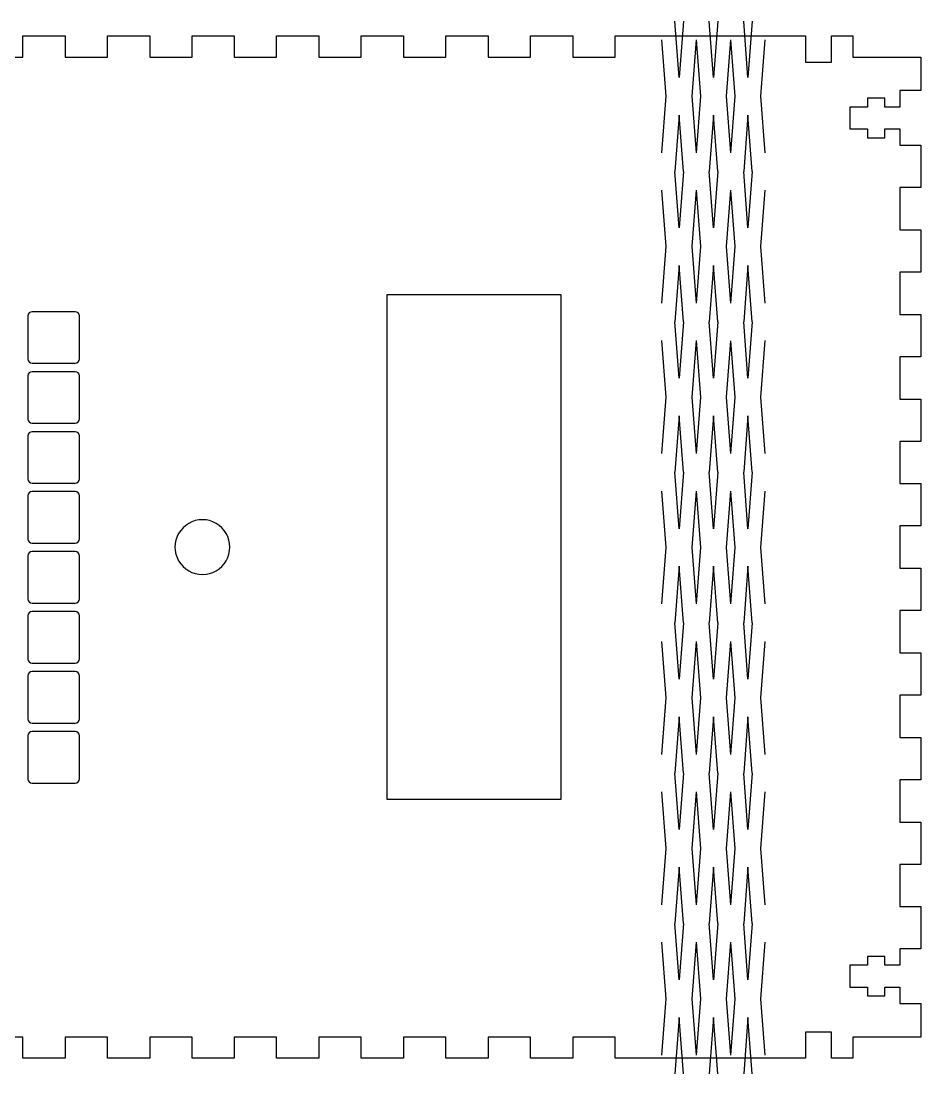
# Model space of a CAD drawing. Extents: x 38 to 561, y 42 to 369.
# Drawn here: x 433.5 to 561.1, y 42.4 to 191.8 of the extents above; entities that cross this region are included whole.
import ezdxf

# ---------------------------------------------------------------- set-up
doc = ezdxf.new("R2010")
doc.units = 0
doc.layers.add('Layer_1', color=7, linetype='CONTINUOUS')

msp = doc.modelspace()

# ---------------------------------------------------------------- linework, layer by layer
at = {"layer": 'Layer_1', "color": 7}
for p, q in [((526.809949, 183.795921), (526.199296, 191.786393)), ((527.420603, 191.786393), (526.809949, 183.795921)), ((531.682188, 183.795921), (531.071534, 191.786393)), ((532.292842, 191.786393), (531.682188, 183.795921)), ((536.567405, 183.795921), (535.956751, 191.786393)), ((537.178059, 191.786393), (536.567405, 183.795921)), ((524.977988, 181.119438), (524.367334, 189.122902)), ((528.641911, 181.119438), (529.252565, 189.122902)), ((529.863219, 181.119438), (529.252565, 189.122902)), ((533.51415, 181.119438), (534.124804, 189.122902)), ((534.735443, 181.119438), (534.124789, 189.122902)), ((538.399367, 181.119438), (539.010021, 189.122902)), ((524.367334, 173.115974), (524.977988, 181.119438)), ((529.252565, 173.115974), (528.641911, 181.119438)), ((529.252565, 173.115974), (529.863219, 181.119438)), ((534.124804, 173.115974), (533.51415, 181.119438)), ((534.124789, 173.115974), (534.735443, 181.119438)), ((539.010021, 173.115974), (538.399367, 181.119438)), ((526.809949, 178.455948), (526.199296, 170.452483)), ((527.420603, 170.452483), (526.809949, 178.455948)), ((531.682188, 178.455948), (531.071534, 170.452483)), ((532.292842, 170.452483), (531.682188, 178.455948)), ((536.567405, 178.455948), (535.956751, 170.452483)), ((537.178059, 170.452483), (536.567405, 178.455948)), ((526.809949, 162.449019), (526.199296, 170.452483)), ((527.420603, 170.452483), (526.809949, 162.449019)), ((531.682188, 162.449019), (531.071534, 170.452483)), ((532.292842, 170.452483), (531.682188, 162.449019)), ((536.567405, 162.449019), (535.956751, 170.452483)), ((537.178059, 170.452483), (536.567405, 162.449019)), ((524.977988, 159.785528), (524.367334, 167.788993)), ((528.641911, 159.785528), (529.252565, 167.788993)), ((529.863219, 159.785528), (529.252565, 167.788993)), ((533.51415, 159.785528), (534.124804, 167.788993)), ((534.735458, 159.785528), (534.124804, 167.788993)), ((538.399367, 159.785528), (539.010021, 167.788993)), ((524.367334, 151.782064), (524.977988, 159.785528)), ((529.252565, 151.782064), (528.641911, 159.785528)), ((529.252565, 151.782064), (529.863219, 159.785528)), ((534.124804, 151.782064), (533.51415, 159.785528)), ((534.124804, 151.782064), (534.735458, 159.785528)), ((539.010021, 151.782064), (538.399367, 159.785528)), ((526.809949, 157.122038), (526.199296, 149.118573)), ((527.420603, 149.118573), (526.809949, 157.122038)), ((531.682188, 157.122038), (531.071534, 149.118573)), ((532.292842, 149.118573), (531.682188, 157.122038)), ((536.567405, 157.122038), (535.956751, 149.118573)), ((537.178059, 149.118573), (536.567405, 157.122038)), ((526.809949, 141.115109), (526.199296, 149.118573)), ((527.420603, 149.118573), (526.809949, 141.115109)), ((531.682188, 141.115109), (531.071534, 149.118573)), ((532.292842, 149.118573), (531.682188, 141.115109)), ((536.567405, 141.115109), (535.956751, 149.118573)), ((537.178059, 149.118573), (536.567405, 141.115109)), ((524.977988, 138.451561), (524.367334, 146.455025)), ((528.641911, 138.451561), (529.252565, 146.455025)), ((529.863219, 138.451561), (529.252565, 146.455025)), ((533.51415, 138.451561), (534.124804, 146.442032)), ((534.735458, 138.451561), (534.124804, 146.442032)), ((538.399367, 138.451561), (539.010021, 146.455025)), ((524.367334, 130.448096), (524.977988, 138.451561)), ((529.252565, 130.448096), (528.641911, 138.451561)), ((529.252565, 130.448096), (529.863219, 138.451561)), ((534.124804, 130.448096), (533.51415, 138.451561)), ((534.124804, 130.448096), (534.735458, 138.451561)), ((539.010021, 130.448096), (538.399367, 138.451561)), ((526.809949, 135.78807), (526.199296, 127.784606)), ((527.420603, 127.784606), (526.809949, 135.78807)), ((531.682188, 135.775077), (531.071534, 127.784606)), ((532.292842, 127.784606), (531.682188, 135.775077)), ((536.567405, 135.78807), (535.956751, 127.784606)), ((537.178059, 127.784606), (536.567405, 135.78807)), ((526.809949, 119.781141), (526.199296, 127.784606)), ((527.420603, 127.784606), (526.809949, 119.781141)), ((531.682188, 119.781141), (531.071534, 127.784606)), ((532.292842, 127.784606), (531.682188, 119.781141)), ((536.567405, 119.781141), (535.956751, 127.784606)), ((537.178059, 127.784606), (536.567405, 119.781141)), ((524.977988, 117.117651), (524.367334, 125.108122)), ((528.641911, 117.117651), (529.252565, 125.108122)), ((529.863219, 117.117651), (529.252565, 125.108122)), ((533.51415, 117.104658), (534.124804, 125.108122)), ((534.735458, 117.104658), (534.124804, 125.108122)), ((538.399367, 117.117651), (539.010021, 125.108122)), ((524.367334, 109.114186), (524.977988, 117.117651)), ((529.252565, 109.114186), (528.641911, 117.117651)), ((529.252565, 109.114186), (529.863219, 117.117651)), ((534.124804, 109.114186), (533.51415, 117.104658)), ((534.124804, 109.114186), (534.735458, 117.104658)), ((539.010021, 109.114186), (538.399367, 117.117651)), ((526.809949, 114.441167), (526.199296, 106.437703)), ((527.420603, 106.437703), (526.809949, 114.441167)), ((531.682188, 114.441167), (531.071534, 106.437703)), ((532.292842, 106.437703), (531.682188, 114.441167)), ((536.567405, 114.441167), (535.956751, 106.437703)), ((537.178059, 106.437703), (536.567405, 114.441167)), ((526.809949, 98.447231), (526.199296, 106.437703)), ((527.420603, 106.437703), (526.809949, 98.447231)), ((531.682188, 98.447231), (531.071534, 106.437703)), ((532.292842, 106.437703), (531.682188, 98.447231)), ((536.567405, 98.447231), (535.956751, 106.437703)), ((537.178059, 106.437703), (536.567405, 98.447231)), ((524.977988, 95.770748), (524.367334, 103.774212)), ((528.641911, 95.770748), (529.252565, 103.774212)), ((529.863219, 95.770748), (529.252565, 103.774212)), ((533.51415, 95.770748), (534.124804, 103.774212)), ((534.735458, 95.770748), (534.124804, 103.774212)), ((538.399367, 95.770748), (539.010021, 103.774212)), ((524.367334, 87.767284), (524.977988, 95.770748)), ((529.252565, 87.767284), (528.641911, 95.770748)), ((529.252565, 87.767284), (529.863219, 95.770748)), ((534.124804, 87.767284), (533.51415, 95.770748)), ((534.124804, 87.767284), (534.735458, 95.770748)), ((539.010021, 87.767284), (538.399367, 95.770748)), ((526.809949, 93.107257), (526.199296, 85.103793)), ((527.420603, 85.103793), (526.809949, 93.107257)), ((531.682188, 93.107257), (531.071534, 85.103793)), ((532.292842, 85.103793), (531.682188, 93.107257)), ((536.567405, 93.107257), (535.956751, 85.103793)), ((537.178059, 85.103793), (536.567405, 93.107257)), ((526.809949, 77.100329), (526.199296, 85.103793)), ((527.420603, 85.103793), (526.809949, 77.100329)), ((531.682188, 77.100329), (531.071534, 85.103793)), ((532.292842, 85.103793), (531.682188, 77.100329)), ((536.567405, 77.100329), (535.956751, 85.103793)), ((537.178059, 85.103793), (536.567405, 77.100329)), ((524.977988, 74.436838), (524.367334, 82.440302)), ((528.641911, 74.436838), (529.252565, 82.440302)), ((529.863219, 74.436838), (529.252565, 82.440302)), ((533.51415, 74.436838), (534.124804, 82.440302)), ((534.735458, 74.436838), (534.124804, 82.440302)), ((538.399367, 74.436838), (539.010021, 82.440302)), ((524.367334, 66.433374), (524.977988, 74.436838)), ((529.252565, 66.433374), (528.641911, 74.436838)), ((529.252565, 66.433374), (529.863219, 74.436838)), ((534.124804, 66.433374), (533.51415, 74.436838)), ((534.124804, 66.433374), (534.735458, 74.436838)), ((539.010021, 66.433374), (538.399367, 74.436838)), ((526.809949, 71.773348), (526.199296, 63.769883)), ((527.420603, 63.769883), (526.809949, 71.773348)), ((531.682188, 71.773348), (531.071534, 63.769883)), ((532.292842, 63.769883), (531.682188, 71.773348)), ((536.567405, 71.773348), (535.956751, 63.769883)), ((537.178059, 63.769883), (536.567405, 71.773348)), ((526.809949, 55.766419), (526.199296, 63.769883)), ((527.420603, 63.769883), (526.809949, 55.766419)), ((531.682188, 55.766419), (531.071534, 63.769883)), ((532.292842, 63.769883), (531.682188, 55.766419)), ((536.567405, 55.766419), (535.956751, 63.769883)), ((537.178059, 63.769883), (536.567405, 55.766419)), ((524.977988, 53.102928), (524.367334, 61.106393)), ((528.641911, 53.102928), (529.252565, 61.106393)), ((529.863219, 53.102928), (529.252565, 61.106393)), ((533.51415, 53.102928), (534.124804, 61.106393)), ((534.735458, 53.102928), (534.124804, 61.106393)), ((538.399367, 53.102928), (539.010021, 61.106393)), ((524.367334, 45.099464), (524.977988, 53.102928)), ((529.252565, 45.099464), (528.641911, 53.102928)), ((529.252565, 45.099464), (529.863219, 53.102928)), ((534.124804, 45.099464), (533.51415, 53.102928)), ((534.124804, 45.099464), (534.735458, 53.102928)), ((539.010021, 45.099464), (538.399367, 53.102928)), ((526.809949, 50.426445), (526.199296, 42.435973)), ((527.420603, 42.435973), (526.809949, 50.426445)), ((531.682188, 50.439438), (531.071534, 42.435973)), ((532.292842, 42.435973), (531.682188, 50.439438)), ((536.567405, 50.426445), (535.956751, 42.435973)), ((537.178059, 42.435973), (536.567405, 50.426445))]:
    msp.add_line(p, q, dxfattribs=at)
at = {"layer": 'Layer_1', "color": 1}
for p, q in [((433.730341, 186.667855), (433.730341, 189.667856)), ((433.730341, 189.667856), (439.73035, 189.667856)), ((439.73035, 189.667856), (439.73035, 186.667855)), ((445.730323, 186.667855), (445.730323, 189.667856)), ((445.730323, 189.667856), (451.730333, 189.667856)), ((451.730333, 189.667856), (451.730333, 186.667855)), ((457.730342, 186.667855), (457.730342, 189.667856)), ((457.730342, 189.667856), (463.730351, 189.667856)), ((463.730351, 189.667856), (463.730351, 186.667855)), ((469.73036, 186.667855), (469.73036, 189.667856)), ((469.73036, 189.667856), (475.730369, 189.667856)), ((475.730369, 189.667856), (475.730369, 186.667855)), ((481.730378, 186.667855), (481.730378, 189.667856)), ((481.730378, 189.667856), (487.730387, 189.667856)), ((487.730387, 189.667856), (487.730387, 186.667855)), ((493.73036, 186.667855), (493.73036, 189.667856)), ((493.73036, 189.667856), (499.73037, 189.667856)), ((499.73037, 189.667856), (499.73037, 186.667855)), ((505.730379, 186.667855), (505.730379, 189.667856)), ((505.730379, 189.667856), (511.730388, 189.667856)), ((511.730388, 189.667856), (511.730388, 186.667855)), ((517.730397, 186.667855), (517.730397, 189.667856)), ((517.730397, 189.667856), (544.720436, 189.667856)), ((544.720436, 189.667856), (544.720436, 185.967853)), ((548.420405, 185.967853), (548.420405, 189.667856)), ((548.420405, 189.667856), (551.410408, 189.667856)), ((551.410408, 189.667856), (551.410408, 186.667855)), ((427.730332, 186.667855), (433.730341, 186.667855)), ((439.73035, 186.667855), (445.730323, 186.667855)), ((451.730333, 186.667855), (457.730342, 186.667855)), ((463.730351, 186.667855), (469.73036, 186.667855)), ((475.730369, 186.667855), (481.730378, 186.667855)), ((487.730387, 186.667855), (493.73036, 186.667855)), ((499.73037, 186.667855), (505.730379, 186.667855)), ((511.730388, 186.667855), (517.730397, 186.667855)), ((544.720436, 185.967853), (548.420405, 185.967853)), ((551.410408, 186.667855), (561.090453, 186.667855)), ((561.090453, 186.667855), (561.090453, 181.917851)), ((555.990451, 180.842852), (553.490421, 180.842852)), ((553.490421, 180.842852), (553.490421, 179.592848)), ((555.990451, 179.592848), (555.990451, 180.842852)), ((561.090453, 181.917851), (558.090431, 181.917851)), ((558.090431, 181.917851), (558.090431, 179.592848)), ((553.490421, 179.592848), (550.990426, 179.592848)), ((550.990426, 179.592848), (550.990426, 176.492848)), ((558.090431, 179.592848), (555.990451, 179.592848)), ((550.990426, 176.492848), (553.490421, 176.492848)), ((553.490421, 176.492848), (553.490421, 175.242844)), ((555.990451, 175.242844), (555.990451, 176.492848)), ((555.990451, 176.492848), (558.090431, 176.492848)), ((558.090431, 176.492848), (558.090431, 174.167845)), ((553.490421, 175.242844), (555.990451, 175.242844)), ((558.090431, 174.167845), (561.090453, 174.167845)), ((561.090453, 174.167845), (561.090453, 168.167843)), ((561.090453, 168.167843), (558.090431, 168.167843)), ((558.090431, 168.167843), (558.090431, 162.167838)), ((558.090431, 162.167838), (561.090453, 162.167838)), ((561.090453, 162.167838), (561.090453, 156.167832)), ((561.090453, 156.167832), (558.090431, 156.167832)), ((558.090431, 156.167832), (558.090431, 150.167827)), ((485.413833, 81.35309), (485.413833, 152.982567)), ((485.413833, 152.982567), (510.043652, 152.982567)), ((510.043652, 152.982567), (510.043652, 81.35309)), ((434.467682, 149.951532), (434.467682, 143.873869)), ((441.153102, 150.559301), (435.075412, 150.559301)), ((441.153102, 150.559301), (441.153102, 150.559301)), ((441.760833, 143.873869), (441.760833, 149.951532)), ((558.090431, 150.167827), (561.090453, 150.167827)), ((561.090453, 150.167827), (561.090453, 144.167821)), ((561.090453, 144.167821), (558.090431, 144.167821)), ((558.090431, 144.167821), (558.090431, 138.167819)), ((435.075412, 143.266104), (441.153102, 143.266104)), ((441.153102, 142.050569), (435.075412, 142.050569)), ((441.153102, 142.050569), (441.153102, 142.050569)), ((434.467682, 141.442807), (434.467682, 135.365141)), ((441.760833, 135.365141), (441.760833, 141.442807)), ((558.090431, 138.167819), (561.090453, 138.167819)), ((561.090453, 138.167819), (561.090453, 132.167814)), ((435.075412, 134.757376), (441.153102, 134.757376)), ((434.467682, 132.934079), (434.467682, 126.856416)), ((441.153102, 133.541844), (435.075412, 133.541844)), ((441.153102, 133.541844), (441.153102, 133.541844)), ((441.760833, 126.856416), (441.760833, 132.934079)), ((561.090453, 132.167814), (558.090431, 132.167814)), ((558.090431, 132.167814), (558.090431, 126.167805)), ((435.075412, 126.248647), (441.153102, 126.248647)), ((558.090431, 126.167805), (561.090453, 126.167805)), ((561.090453, 126.167805), (561.090453, 120.167799)), ((434.467682, 124.425347), (434.467682, 118.347685)), ((441.153102, 125.033116), (435.075412, 125.033116)), ((441.153102, 125.033116), (441.153102, 125.033116)), ((441.760833, 118.347685), (441.760833, 124.425347)), ((459.20273, 121.054226), (459.20273, 121.054226)), ((561.090453, 120.167799), (558.090431, 120.167799)), ((558.090431, 120.167799), (558.090431, 114.167797)), ((435.075412, 117.739923), (441.153102, 117.739923)), ((441.153102, 116.524388), (435.075412, 116.524388)), ((441.153102, 116.524388), (441.153102, 116.524388)), ((434.467682, 115.916623), (434.467682, 109.83896)), ((441.760833, 109.83896), (441.760833, 115.916623)), ((558.090431, 114.167797), (561.090453, 114.167797)), ((561.090453, 114.167797), (561.090453, 108.167792)), ((435.075412, 109.231195), (441.153102, 109.231195)), ((441.153102, 108.01566), (435.075412, 108.01566)), ((441.153102, 108.01566), (441.153102, 108.01566)), ((561.090453, 108.167792), (558.090431, 108.167792)), ((558.090431, 108.167792), (558.090431, 102.167786)), ((434.467682, 107.407894), (434.467682, 101.330232)), ((441.760833, 101.330232), (441.760833, 107.407894)), ((558.090431, 102.167786), (561.090453, 102.167786)), ((561.090453, 102.167786), (561.090453, 96.167781)), ((435.075412, 100.722466), (441.153102, 100.722466)), ((434.467682, 98.899166), (434.467682, 92.821507)), ((441.153102, 99.506932), (435.075412, 99.506932)), ((441.153102, 99.506932), (441.153102, 99.506932)), ((441.760833, 92.821507), (441.760833, 98.899166)), ((561.090453, 96.167781), (558.090431, 96.167781)), ((558.090431, 96.167781), (558.090431, 90.167779)), ((435.075412, 92.213738), (441.153102, 92.213738)), ((434.467682, 90.390438), (434.467682, 84.312776)), ((441.153102, 90.998207), (435.075412, 90.998207)), ((441.153102, 90.998207), (441.153102, 90.998207)), ((441.760833, 84.312776), (441.760833, 90.390438)), ((558.090431, 90.167779), (561.090453, 90.167779)), ((561.090453, 90.167779), (561.090453, 84.167773)), ((435.075412, 83.70501), (441.153102, 83.70501)), ((561.090453, 84.167773), (558.090431, 84.167773)), ((558.090431, 84.167773), (558.090431, 78.167768)), ((510.043652, 81.35309), (485.413833, 81.35309)), ((558.090431, 78.167768), (561.090453, 78.167768)), ((561.090453, 78.167768), (561.090453, 72.167762)), ((561.090453, 72.167762), (558.090431, 72.167762)), ((558.090431, 72.167762), (558.090431, 66.16776)), ((558.090431, 66.16776), (561.090453, 66.16776)), ((561.090453, 66.16776), (561.090453, 60.167755)), ((561.090453, 60.167755), (558.090431, 60.167755)), ((558.090431, 60.167755), (558.090431, 57.842752)), ((555.990451, 59.092753), (553.490421, 59.092753)), ((553.490421, 59.092753), (553.490421, 57.842752)), ((555.990451, 57.842752), (555.990451, 59.092753)), ((553.490421, 57.842752), (550.990426, 57.842752)), ((550.990426, 57.842752), (550.990426, 54.742749)), ((558.090431, 57.842752), (555.990451, 57.842752)), ((550.990426, 54.742749), (553.490421, 54.742749)), ((553.490421, 54.742749), (553.490421, 53.492748)), ((555.990451, 53.492748), (555.990451, 54.742749)), ((555.990451, 54.742749), (558.090431, 54.742749)), ((558.090431, 54.742749), (558.090431, 52.417749)), ((553.490421, 53.492748), (555.990451, 53.492748)), ((558.090431, 52.417749), (561.090453, 52.417749)), ((561.090453, 52.417749), (561.090453, 47.667745)), ((548.420405, 48.367744), (544.720436, 48.367744)), ((544.720436, 48.367744), (544.720436, 44.66774)), ((548.420405, 44.66774), (548.420405, 48.367744)), ((433.730341, 47.667745), (427.730332, 47.667745)), ((433.730341, 44.66774), (433.730341, 47.667745)), ((445.730323, 47.667745), (439.73035, 47.667745)), ((439.73035, 47.667745), (439.73035, 44.66774)), ((445.730323, 44.66774), (445.730323, 47.667745)), ((457.730342, 47.667745), (451.730333, 47.667745)), ((451.730333, 47.667745), (451.730333, 44.66774)), ((457.730342, 44.66774), (457.730342, 47.667745)), ((469.73036, 47.667745), (463.730351, 47.667745)), ((463.730351, 47.667745), (463.730351, 44.66774)), ((469.73036, 44.66774), (469.73036, 47.667745)), ((481.730378, 47.667745), (475.730369, 47.667745)), ((475.730369, 47.667745), (475.730369, 44.66774)), ((481.730378, 44.66774), (481.730378, 47.667745)), ((493.73036, 47.667745), (487.730387, 47.667745)), ((487.730387, 47.667745), (487.730387, 44.66774)), ((493.73036, 44.66774), (493.73036, 47.667745)), ((505.730379, 47.667745), (499.73037, 47.667745)), ((499.73037, 47.667745), (499.73037, 44.66774)), ((505.730379, 44.66774), (505.730379, 47.667745)), ((517.730397, 47.667745), (511.730388, 47.667745)), ((511.730388, 47.667745), (511.730388, 44.66774)), ((517.730397, 44.66774), (517.730397, 47.667745)), ((561.090453, 47.667745), (551.410408, 47.667745)), ((551.410408, 47.667745), (551.410408, 44.66774)), ((439.73035, 44.66774), (433.730341, 44.66774)), ((451.730333, 44.66774), (445.730323, 44.66774)), ((463.730351, 44.66774), (457.730342, 44.66774)), ((475.730369, 44.66774), (469.73036, 44.66774)), ((487.730387, 44.66774), (481.730378, 44.66774)), ((499.73037, 44.66774), (493.73036, 44.66774)), ((511.730388, 44.66774), (505.730379, 44.66774)), ((544.720436, 44.66774), (517.730397, 44.66774)), ((551.410408, 44.66774), (548.420405, 44.66774))]:
    msp.add_line(p, q, dxfattribs=at)
for points in [[(435.075412, 150.559301), (434.740732, 150.559301), (434.467682, 150.28624), (434.467682, 149.951532)], [(441.760833, 149.951532), (441.760833, 150.28624), (441.487783, 150.559301), (441.153102, 150.559301)], [(434.467682, 143.873869), (434.467682, 143.539161), (434.740732, 143.266104), (435.075412, 143.266104)], [(441.153102, 143.266104), (441.487783, 143.266104), (441.760833, 143.539161), (441.760833, 143.873869)], [(435.075412, 142.050569), (434.740732, 142.050569), (434.467682, 141.777512), (434.467682, 141.442807)], [(441.760833, 141.442807), (441.760833, 141.777512), (441.487783, 142.050569), (441.153102, 142.050569)], [(434.467682, 135.365141), (434.467682, 135.030433), (434.740732, 134.757376), (435.075412, 134.757376)], [(441.153102, 134.757376), (441.487783, 134.757376), (441.760833, 135.030433), (441.760833, 135.365141)], [(435.075412, 133.541844), (434.740732, 133.541844), (434.467682, 133.268787), (434.467682, 132.934079)], [(441.760833, 132.934079), (441.760833, 133.268787), (441.487783, 133.541844), (441.153102, 133.541844)], [(434.467682, 126.856416), (434.467682, 126.521704), (434.740732, 126.248647), (435.075412, 126.248647)], [(441.153102, 126.248647), (441.487783, 126.248647), (441.760833, 126.521704), (441.760833, 126.856416)], [(435.075412, 125.033116), (434.740732, 125.033116), (434.467682, 124.760056), (434.467682, 124.425347)], [(441.760833, 124.425347), (441.760833, 124.760056), (441.487783, 125.033116), (441.153102, 125.033116)], [(459.20273, 121.054226), (457.814373, 121.054226), (456.531478, 120.313546), (455.8373, 119.111194)], [(462.568161, 119.111194), (461.873982, 120.313546), (460.591087, 121.054226), (459.20273, 121.054226)], [(434.467682, 118.347685), (434.467682, 118.012976), (434.740732, 117.739923), (435.075412, 117.739923)], [(441.153102, 117.739923), (441.487783, 117.739923), (441.760833, 118.012976), (441.760833, 118.347685)], [(455.8373, 119.111194), (455.143121, 117.908841), (455.143121, 116.427482), (455.8373, 115.225129)], [(462.568161, 115.225129), (463.262339, 116.427482), (463.262339, 117.908841), (462.568161, 119.111194)], [(435.075412, 116.524388), (434.740732, 116.524388), (434.467682, 116.251328), (434.467682, 115.916623)], [(441.760833, 115.916623), (441.760833, 116.251328), (441.487783, 116.524388), (441.153102, 116.524388)], [(455.8373, 115.225129), (456.531478, 114.022777), (457.814373, 113.282097), (459.20273, 113.282097)], [(459.20273, 113.282097), (460.591087, 113.282097), (461.873982, 114.022777), (462.568161, 115.225129)], [(434.467682, 109.83896), (434.467682, 109.504248), (434.740732, 109.231195), (435.075412, 109.231195)], [(441.153102, 109.231195), (441.487783, 109.231195), (441.760833, 109.504248), (441.760833, 109.83896)], [(435.075412, 108.01566), (434.740732, 108.01566), (434.467682, 107.742603), (434.467682, 107.407894)], [(441.760833, 107.407894), (441.760833, 107.742603), (441.487783, 108.01566), (441.153102, 108.01566)], [(434.467682, 101.330232), (434.467682, 100.995523), (434.740732, 100.722466), (435.075412, 100.722466)], [(441.153102, 100.722466), (441.487783, 100.722466), (441.760833, 100.995523), (441.760833, 101.330232)], [(435.075412, 99.506932), (434.740732, 99.506932), (434.467682, 99.233875), (434.467682, 98.899166)], [(441.760833, 98.899166), (441.760833, 99.233875), (441.487783, 99.506932), (441.153102, 99.506932)], [(434.467682, 92.821507), (434.467682, 92.486795), (434.740732, 92.213738), (435.075412, 92.213738)], [(441.153102, 92.213738), (441.487783, 92.213738), (441.760833, 92.486795), (441.760833, 92.821507)], [(435.075412, 90.998207), (434.740732, 90.998207), (434.467682, 90.725147), (434.467682, 90.390438)], [(441.760833, 90.390438), (441.760833, 90.725147), (441.487783, 90.998207), (441.153102, 90.998207)], [(434.467682, 84.312776), (434.467682, 83.978067), (434.740732, 83.70501), (435.075412, 83.70501)], [(441.153102, 83.70501), (441.487783, 83.70501), (441.760833, 83.978067), (441.760833, 84.312776)]]:
    msp.add_open_spline(points, degree=3, dxfattribs=at)

doc.saveas('drawing.dxf')
